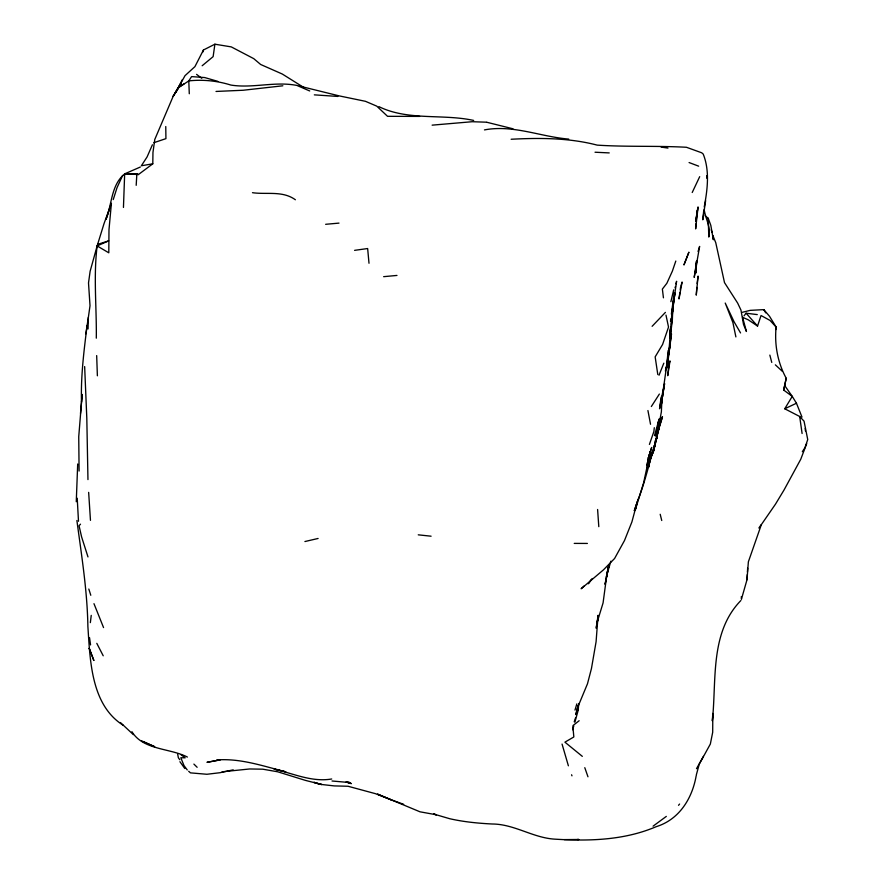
<?xml version="1.0" encoding="UTF-8"?>
<svg xmlns="http://www.w3.org/2000/svg" width="884" height="884" viewBox="0 0 884 884"><rect width="100%" height="100%" fill="white"/><g stroke="black" fill="none" stroke-linecap="round" stroke-linejoin="round"><path stroke-width="1.33" d="M76.267 501.725L77.693 463.978M511.14 139.252C539.759 137.76 569.274 137.816 597.175 145.12C626.944 147.064 656.701 145.65 686.448 147.274L701.697 152.788L703.211 154.07C709.885 170.645 707.476 189.684 704.239 206.933M111.406 203.386L104.014 223.663L97.141 245.918L108.798 252.813L108.986 229.718L111.406 203.386L106.014 219.298C112.08 204.149 111.064 184.69 124.865 173.772L138.434 174.546L152.788 163.816L152.965 152.424L154.777 139.473L173.153 96.345L177.673 88.433M88.057 328.936L88.356 317.411L90.013 305.731L88.51 282.946L90.124 271.277L97.141 245.918L108.71 240.857L97.837 244.304M574.898 722.106L578.213 710.217L578.379 705.101L577.672 709.167M668.127 350.605L667.011 362.55M695.984 269.244L695.852 273.079L696.78 260.857M696.15 264.117L696.238 261.553M672.779 307.941L672.37 319.478L670.138 338.594L671.044 327.003M123.451 207.442L124.633 174.745M578.213 710.217L578.711 703.498M670.039 328.981L669.729 335.39L669.984 331.246L669.619 333.843M80.499 413.469L82.157 394.419L78.742 436.652L79.096 471.05M741.322 596.601L741.433 599.241L747.002 579.727L747.289 574.589M747.433 572.014L747.654 568.158M136.191 185.32L136.865 173.75L124.865 173.772L140.368 167.01M673.177 304.207L673.575 300.483L671.486 324.494M695.973 223.774L695.631 228.912L698.084 206.933L695.675 221.541L697.432 209.851L696.139 221.199M582.324 756.361L564.92 742.162L573.838 736.969L572.876 726.626M696.835 287.411L696.26 295.134L698.073 276.062L697.122 283.543M747.002 579.727L748.372 561.804L761.367 524.599L775.5 504.134L784.053 489.968L800.76 459.249L806.727 443.569M672.227 308.881L669.265 346.926L663.619 387.247L659.563 408.762L661.133 397.093M673.995 295.322L674.216 292.748M87.129 325.334C83.958 350.705 80.731 376.241 81.494 401.866M670.503 321.356L670.735 318.881M696.559 261.808L694.205 277.399L699.62 246.415L698.062 251.509M673.575 300.483L672.426 312.096L674.879 292.958L673.056 307.002M703.697 210.768L702.791 219.818L705.642 200.624M668.238 357.379L667.453 365.136L671.486 333.832L666.348 369.379L670.426 342.837M659.409 418.607L656.248 435.392L656.934 431.547M654.304 427.69L653.873 431.547L649.409 444.442M673.63 297.223L671.376 314.163M90.356 622.623L91.24 615.386M666.68 365.247L666.182 369.302L667.851 361.832L665.365 371.059M646.635 465.316L653.817 449.923L656.481 438.608L661.376 411.8L661.873 400.253L661.685 401.535L664.591 383.59L661.575 401.203M679.873 292.471L678.989 298.958L682.105 282.007L680.967 285.963M680.227 289.875L680.581 287.278M674.238 297.82L676.603 281.267L675.973 283.863M661.685 401.535L663.597 388.562M775.754 329.555L776.13 327.058L769.566 316.362L763.875 309.687L765.699 312.859M597.175 621.551L598.092 615.308L596.081 641.762L591.451 668.536L587.495 683.752L578.368 705.708L575.849 714.626L577.252 708.073M85.836 333.854L88.356 317.411M596.269 627.353L596.623 625.076M657.762 426.961L656.469 433.414M655.983 439.193L653.641 451.249L651.044 455.989M656.403 436.586L662.481 416.751L656.326 436.53L657.044 432.685M668.856 352.208L670.37 343.091M97.141 245.918C93.361 276.416 96.721 307.466 96.301 338.174M656.315 435.204L657.663 427.381M657.331 429.237L657.707 427.138M801.998 417.115L796.462 403.237L792.241 396.375L783.666 390.054L786.23 378.253C777.732 362.838 774.307 344.561 776.13 327.058L770.019 320.428L761.036 315.522L757.555 326.052L748.251 319.809L742.56 317.279L746.45 331.511L743.532 324.505L740.958 310.085L737.665 303.113L724.504 282.615L715.764 242.724L712.935 235.697L713.355 239.763L710.813 225.343L708.239 218.293L705.112 215.773M655.862 439.083L653.972 449.326L659.011 428.331L655.331 441.094M650.525 456.851L648.569 467.293L650.624 456.995M596.148 628.303L598.413 616.347L597.264 621.496M656.425 435.679L659.221 421.812L656.37 434.862M660.79 407.17L662.337 399.336L660.779 407.005M203.066 51.858L203.442 50.001L214.9 44.2L231.288 46.896L253.741 58.642L260.658 64.488L282.294 74.035L304.207 87.737M608.988 564.81L605.087 584.125L608.988 564.81L606.402 576.6L610.877 561.163M661.74 399.833L662.503 396.065L661.586 399.999M577.705 709.41L578.379 706.084L577.738 708.736M656.315 434.221L656.867 431.602M653.585 448.287L654.16 445.669M783.666 390.054L786.23 378.253M637.806 500.377C645.806 480.332 650.071 459.116 656.481 438.608M670.868 301.676L673.696 289.853M608.932 565.141L607.164 572.401L603.076 602.91L596.987 622.811M637.276 501.968L631.894 521.958L624.469 540.588L614.59 558.5L603.485 569.837L581.142 588.766L584.004 586.037M637.276 502.167L635.242 510.068L643.618 482.841L650.293 451.702L648.348 458.078M637.309 502.024L634.358 510.576M656.469 434.994L661.177 417.447L659.033 422.806M656.348 435.967L657 433.558M696.327 774.903L699.233 764.24L710.338 744.052L712.692 732.284L712.813 713.41L712.338 720.836C716.725 680.172 709.62 632.635 740.88 600.512M638.138 499.228L634.314 510.665M652.193 451.591L650.359 458.188L654.038 449.127M696.172 775.776C692.26 798.418 679.255 819.545 656.271 826.65C624.093 840.408 589.087 841.236 554.743 839.148C532.986 837.855 514.157 824.021 492.134 823.999C477.879 823.269 463.625 821.888 449.68 818.706L433.624 814.009L436.387 814.783L420.011 811.81L377.49 794.108L390.761 799.644L375.545 793.699L348.02 786.252L334.296 785.909L319.654 784.263L313.919 782.307L321.754 784.539L305.378 780.373L277.653 771.776L262.791 769.191L249.653 768.969L222.105 771.809M657.829 423.712L659.055 419.325L654.491 435.591M653.309 449.602L647.652 466.752L651.375 454.984M574.987 710.106L576.832 703.896M572.655 729.742L573.782 725.985M646.701 465.437L649.917 454.995L647.408 462.663L653.497 450.442L646.723 470.111L649.994 459.382L648.392 464.564M648.37 464.652L651.342 455.105M648.326 458.155L651.685 447.414L647.663 460.034M113.24 199.585L117.042 187.64L122.622 175.474M574.224 721.786L575.506 717.985M675.807 261.034L672.359 271.167L666.845 283.311L662.37 289.09L663.442 297.82M214.9 44.2L213.132 56.631L202.16 65.748M675.022 287.753L675.509 286.471M648.491 463.382L649.928 459.757M659.022 375.247L663.818 363.191M648.657 463.15L653.177 452L651.961 454.232M152.402 144.788L147.098 156.91L141.363 165.761L152.788 163.816M647.287 466.531L649.464 461.547L648.348 463.978M655.442 441.271L657.376 436.873L655.729 440.575M692.216 192.502L699.697 176.667M182.369 79.637L176.06 91.881L185.01 75.67L194.922 66.632L203.442 50.001M696.493 768.693L703.41 756.372M180.601 83.958L173.153 96.345L181.397 83.295M802.329 451.702L804.948 447.713L807.733 439.558L804.042 421.16L799.689 416.497L784.738 408.773L792.241 396.375L784.859 385.789M651.342 406.518L659.376 394.054M758.87 528.013L761.157 524.709M592.236 578.501L588.236 583.783L591.274 579.882M744.008 315.853L746.085 313.212L757.279 314.605M678.525 805.313L679.597 804.053M665.409 312.383L652.116 326.307M80.51 524.179L79.052 525.737L81.604 536.897L87.98 556.931M666.326 816.396L653.088 826.164M572.954 725.587L579.142 720.725M178.126 87.925L188.789 80.897L191.585 76.599L204.723 77.56L217.818 81.361M178.336 87.428L183.971 83.914M784.738 408.773L796.462 403.237M153.893 142.689L165.927 138.644L165.761 126.534M742.416 312.284L750.173 310.361L763.732 309.632M304.914 541.538L318.096 538.466M233.221 769.831L220.05 772.704L206.9 774.274L190.491 772.87L188.69 771.29M220.227 759.82L206.955 762.328L219.773 759.975L216.945 759.909C240.879 758.218 263.078 766.108 285.808 771.809L274.117 769.113C293.068 773.434 311.82 782.406 331.71 778.992M354.583 250.349L367.645 248.537L369.004 263.266M282.858 85.792L243.233 90.245L216.016 91.45M484.465 129.904C513.151 124.478 540.555 136.777 568.721 139.086M383.645 276.67L396.971 275.432M325.643 224.304L338.992 223.111M432.121 125.152L472.222 121.716L486.322 122.191M564.235 839.612L578.821 839.48L577.374 839.48M574.235 543.395L587.385 543.439M419.624 116.412L387.535 116.312L376.75 106.135L365.435 101.306L339.213 95.892L296.991 85.472L309.709 90.964M314.328 94.853L337.909 96.444M595.031 152.225L609.231 152.91M296.626 85.383C274.769 81.195 252.713 88.522 230.923 85.074C217.353 80.831 202.922 79.339 188.789 80.897L189.287 93.748M252.481 192.701C267.112 194.734 282.482 190.491 295.389 199.762M418.254 534.831L431.094 536.201M473.647 120.423C442.398 113.649 408.099 120.998 378.849 106.61M661.121 147.087L667.972 148.081M332.008 780.992L349.744 782.561L347.191 781.92M486.764 122.246L512.985 128.788M346.108 782.042L351.357 783.611L346.329 781.975M187.419 757.058C169.982 748.063 143.12 750.173 131.937 731.698M390.573 799.578L403.668 804.307M689.089 162.546L698.658 166.17M142.755 741.422L154.689 746.704L141.562 740.903M136.865 173.75L138.434 174.546M123.174 725.256C91.008 704.902 90.135 660.481 87.881 626.413C87.306 590.81 81.582 555.727 76.897 520.499M180.922 754.66L185.176 757.82L180.822 757.754L184.016 765.61L187.253 769.942M196.579 74.367L201.795 78.333M133.374 734.637L120.412 722.526M775.345 364.838L782.384 371.357M193.894 764.096L197.143 767.29M746.085 313.212L757.555 326.052M179.772 759.721L178.38 757.787L177.662 754.185M179.927 761.71L184.778 768.494M740.549 332.937L734.118 321.864L725.223 303.046L732.902 322.538L735.886 336.914M103.218 655.795L96.798 643.342M93.969 603.673L103.55 627.585M571.572 774.782L571.981 775.832M584.788 767.677L587.971 776.793M711.211 229.818L711.963 232.127M88.82 589.031L90.787 595.275M568.39 765.809L562.058 744.074M769.842 355.103L771.765 362.418M660.193 514.278L661.74 520.51M665.984 315.113L668.525 327.069L662.58 344.495L655.154 356.871L657.795 374.573M647.928 410.541L650.536 424.276M802.097 433.503L799.689 416.497M704.139 209.398C705.52 218.735 710.99 227.166 708.791 237.067L708.239 218.293M89.549 637.684L90.555 644.933M805.18 428.453L805.434 430.972M90.466 520.344L88.654 492.377M598.799 526.665L597.606 509.493M78.488 521.273L77.217 498.222M706.747 175.651L706.902 178.369M97.384 375.799L96.676 355.589M87.958 479.592L86.809 418.287L84.654 366.573M668.956 364.086L667.729 375.711L670.017 360.893L668.956 364.086M688.846 252.327L684.006 264.769L688.846 252.327M93.826 660.425L89.207 648.348L93.826 660.425"/></g></svg>
